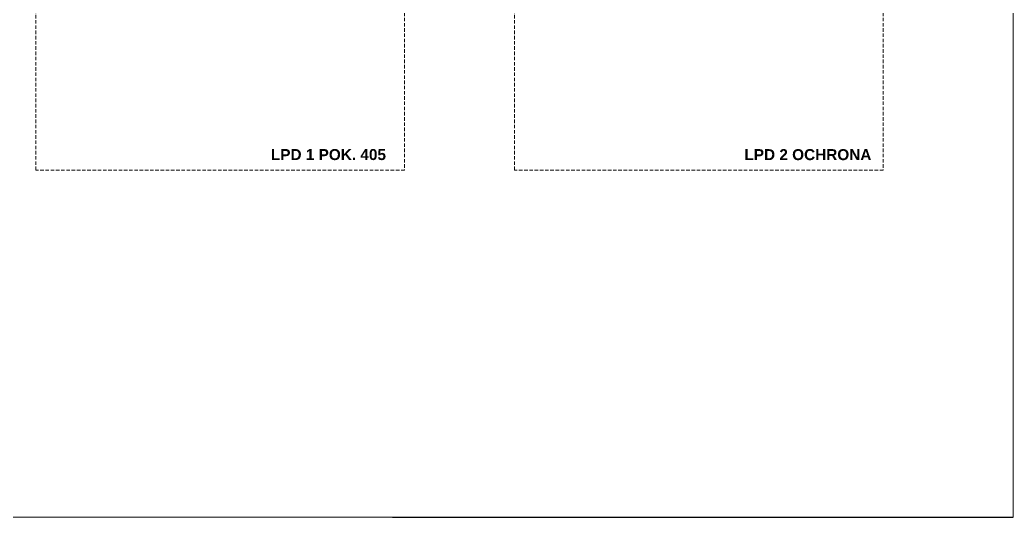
# Model space of a CAD drawing. Header units: millimetres. Extents: x -100 to 2795, y 2449 to 4458.
# Drawn here: x 985 to 2795, y 2449 to 3354 of the extents above; entities that cross this region are included whole.
import ezdxf

# ---------------------------------------------------------------- set-up
doc = ezdxf.new("R2010")
doc.units = ezdxf.units.MM
doc.linetypes.add('KRESKOWA2', pattern=[9.525, 6.35, -3.175])
doc.layers.get('0').update_dxf_attribs({"lineweight": 0})
doc.layers.add('Tabela ścianki', color=7, linetype='Continuous')
doc.styles.get("Standard").update_dxf_attribs({"font": 'arialbd.ttf'})

msp = doc.modelspace()

# ---------------------------------------------------------------- linework, layer by layer
msp.add_lwpolyline([(2794.6, 4457.6), (2794.6, 2448.9), (-100, 2448.9), (-100, 4457.6)], close=True)
at = {"linetype": 'KRESKOWA2'}
for points in [[(1014.4, 3615.2), (1686.2, 3615.2), (1686.2, 3080.7), (1014.4, 3080.7)], [(1886.2, 3615.2), (2558.1, 3615.2), (2558.1, 3080.7), (1886.2, 3080.7)]]:
    msp.add_lwpolyline(points, close=True, dxfattribs=at)
at = {"layer": 'Tabela ścianki', "linetype": 'Continuous', "lineweight": -3, "ltscale": 3}
msp.add_line((1664.2, 2448.9), (2794.6, 2448.9), dxfattribs=at)

# ---------------------------------------------------------------- texts
for s, p in [('LPD 1 POK. 405', (1442.7, 3099)), ('LPD 2 OCHRONA', (2305.2, 3098.9))]:
    msp.add_text(s, height=20).set_placement(p)

doc.saveas('drawing.dxf')
